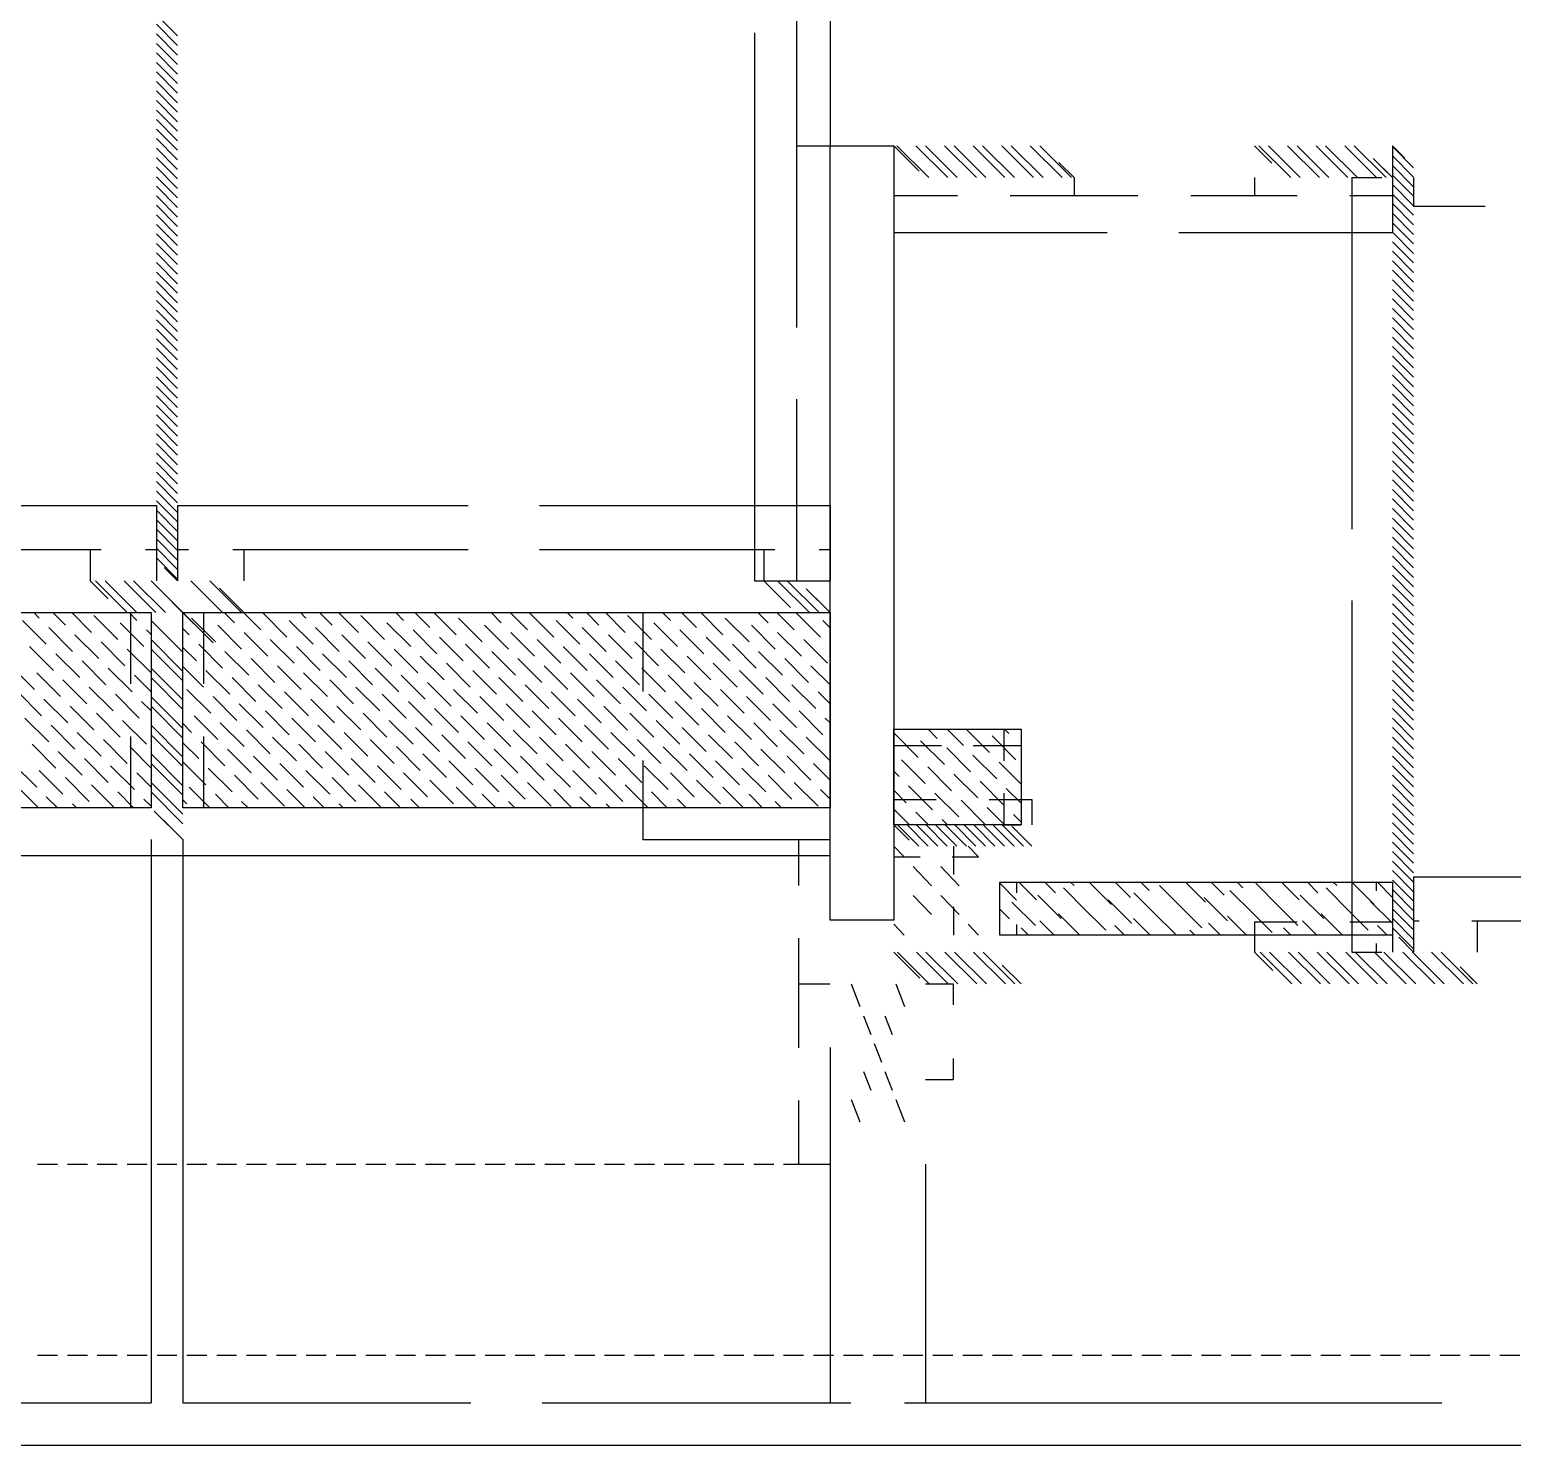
# Model space of a CAD drawing. Header units: metres. Extents: x -20.8 to 16.7, y -14.9 to 14.7.
# Drawn here: x 2.97 to 9.96, y -14.94 to -8.26 of the extents above; entities that cross this region are included whole.
import ezdxf

# ---------------------------------------------------------------- set-up
doc = ezdxf.new("R2010")
doc.units = ezdxf.units.M
doc.layers.add('CAD_PLAN_WALLS', color=8, linetype='Continuous')

msp = doc.modelspace()

# ---------------------------------------------------------------- linework, layer by layer
at = {"layer": 'CAD_PLAN_WALLS'}
for p, q in [((6.5844, -7.2548), (6.5844, -8.8124)), ((6.7421, -7.9701), (6.742, -8.8123)), ((3.5664, -8.1948), (3.6664, -8.2948)), ((3.5664, -8.2397), (3.6664, -8.3397)), ((3.5664, -8.2846), (3.6664, -8.3847)), ((6.3863, -8.28), (6.3862, -10.8628)), ((3.5663, -8.3745), (3.6664, -8.4745)), ((3.5664, -8.3295), (3.6664, -8.4296)), ((3.5663, -8.4194), (3.6664, -8.5194)), ((3.5663, -8.4643), (3.6664, -8.5643)), ((3.5663, -8.5092), (3.6664, -8.6092)), ((3.5663, -8.5541), (3.6664, -8.6541)), ((3.5663, -8.599), (3.6664, -8.699)), ((3.5663, -8.6439), (3.6664, -8.7439)), ((3.5663, -8.6888), (3.6664, -8.7889)), ((3.5663, -8.7337), (3.6664, -8.8338)), ((3.5663, -8.7787), (3.6664, -8.8787)), ((3.5663, -8.8236), (3.6664, -8.9236)), ((3.5663, -8.8685), (3.6664, -8.9685)), ((6.5843, -8.8123), (6.742, -8.8123)), ((6.5844, -8.8123), (6.5843, -9.6687)), ((6.5843, -8.8123), (6.742, -8.8123)), ((6.7419, -12.4631), (6.742, -8.8123)), ((6.742, -8.8123), (7.0421, -8.8123)), ((7.0421, -8.8123), (7.042, -12.4632)), ((7.0421, -8.8123), (7.0722, -8.8424)), ((7.0421, -8.8123), (7.162, -8.9322)), ((7.0569, -8.8123), (7.2069, -8.9624)), ((7.1467, -8.8123), (7.2967, -8.9624)), ((7.1916, -8.8123), (7.3416, -8.9624)), ((7.2814, -8.8123), (7.4315, -8.9624)), ((7.3264, -8.8123), (7.4764, -8.9624)), ((7.4162, -8.8123), (7.5662, -8.9624)), ((7.4611, -8.8123), (7.6111, -8.9624)), ((7.5509, -8.8123), (7.7009, -8.9624)), ((7.5958, -8.8123), (7.7458, -8.9624)), ((7.6856, -8.8123), (7.8357, -8.9624)), ((7.7306, -8.8123), (7.8806, -8.9624)), ((8.7425, -8.8124), (8.8237, -8.8936)), ((8.7425, -8.8124), (8.7788, -8.8487)), ((8.7635, -8.8124), (8.9135, -8.9624)), ((8.8084, -8.8124), (8.9584, -8.9624)), ((8.8982, -8.8124), (9.0483, -8.9624)), ((8.9432, -8.8124), (9.0932, -8.9624)), ((9.033, -8.8124), (9.183, -8.9624)), ((9.0779, -8.8124), (9.2279, -8.9624)), ((9.1677, -8.8124), (9.3177, -8.9624)), ((9.2126, -8.8124), (9.3627, -8.9624)), ((9.3024, -8.8722), (9.3926, -8.9624)), ((9.3926, -8.8124), (9.3926, -8.9624)), ((9.3926, -8.8124), (9.4509, -8.8707)), ((9.3926, -8.8155), (9.4926, -8.9156)), ((9.3926, -8.8605), (9.4926, -8.9605)), ((3.5663, -8.9134), (3.6664, -9.0134)), ((7.8204, -8.8905), (7.8923, -8.9624)), ((7.8653, -8.9354), (7.8923, -8.9624)), ((9.3474, -8.9171), (9.3926, -8.9624)), ((9.3926, -8.9054), (9.4926, -9.0054)), ((3.5663, -8.9583), (3.6664, -9.0583)), ((3.5663, -9.0032), (3.6664, -9.1032)), ((7.0421, -8.9624), (7.0421, -9.0472)), ((7.0421, -8.9624), (7.0421, -9.2214)), ((7.8923, -8.9624), (7.8923, -9.0472)), ((7.8923, -8.9624), (7.8923, -9.0472)), ((8.7425, -8.9624), (8.7425, -9.0472)), ((8.7425, -8.9624), (8.7425, -9.0472)), ((9.2007, -8.9624), (9.3426, -8.9624)), ((9.2008, -8.9624), (9.2007, -10.62)), ((9.3926, -8.9503), (9.4926, -9.0503)), ((9.3926, -8.9624), (9.3926, -9.0472)), ((9.3926, -8.9624), (9.3926, -9.2215)), ((9.3926, -8.9952), (9.4926, -9.0952)), ((9.4926, -8.9624), (9.4926, -9.0973)), ((3.5663, -9.0481), (3.6664, -9.1482)), ((7.042, -9.0471), (7.343, -9.0471)), ((7.5914, -9.0472), (7.8923, -9.0472)), ((7.8922, -9.0472), (8.1931, -9.0472)), ((8.4416, -9.0472), (8.7425, -9.0472)), ((8.7424, -9.0472), (8.9431, -9.0472)), ((9.192, -9.0472), (9.3927, -9.0472)), ((9.3926, -9.0401), (9.4926, -9.1401)), ((9.3926, -9.085), (9.4926, -9.185)), ((3.5663, -9.093), (3.6664, -9.1931)), ((3.5663, -9.1379), (3.6664, -9.238)), ((9.3926, -9.1299), (9.4926, -9.23)), ((9.4926, -9.0972), (9.8302, -9.0972)), ((3.5663, -9.1829), (3.6663, -9.2829)), ((7.042, -9.2213), (8.0485, -9.2214)), ((8.3862, -9.2214), (9.3927, -9.2214)), ((9.3926, -9.1748), (9.4926, -9.2749)), ((9.3926, -9.2198), (9.4926, -9.3198)), ((3.5663, -9.2278), (3.6663, -9.3278)), ((3.5663, -9.2727), (3.6663, -9.3727)), ((9.3926, -9.2647), (9.4926, -9.3647)), ((3.5663, -9.3176), (3.6663, -9.4176)), ((3.5663, -9.3625), (3.6663, -9.4625)), ((9.3926, -9.3096), (9.4926, -9.4096)), ((9.3926, -9.3545), (9.4926, -9.4545)), ((3.5663, -9.4074), (3.6663, -9.5074)), ((9.3926, -9.3994), (9.4926, -9.4994)), ((3.5663, -9.4523), (3.6663, -9.5524)), ((3.5663, -9.4972), (3.6663, -9.5973)), ((9.3926, -9.4443), (9.4926, -9.5443)), ((9.3926, -9.4892), (9.4926, -9.5892)), ((3.5663, -9.5421), (3.6663, -9.6422)), ((9.3926, -9.5341), (9.4926, -9.6342)), ((3.5663, -9.5871), (3.6663, -9.6871)), ((3.5663, -9.632), (3.6663, -9.732)), ((9.3926, -9.579), (9.4926, -9.6791)), ((9.3926, -9.624), (9.4926, -9.724)), ((3.5663, -9.6769), (3.6663, -9.7769)), ((9.3926, -9.6689), (9.4926, -9.7689)), ((9.3926, -9.7138), (9.4926, -9.8138)), ((3.5663, -9.7218), (3.6663, -9.8218)), ((3.5663, -9.7667), (3.6663, -9.8667)), ((9.3926, -9.7587), (9.4926, -9.8587)), ((3.5663, -9.8116), (3.6663, -9.9116)), ((9.3926, -9.8036), (9.4926, -9.9036)), ((9.3926, -9.8485), (9.4926, -9.9485)), ((3.5663, -9.8565), (3.6663, -9.9566)), ((3.5663, -9.9014), (3.6663, -10.0015)), ((9.3926, -9.8934), (9.4926, -9.9934)), ((3.5663, -9.9463), (3.6663, -10.0464)), ((3.5663, -9.9913), (3.6663, -10.0913)), ((9.3926, -9.9383), (9.4926, -10.0384)), ((9.3926, -9.9832), (9.4926, -10.0833)), ((3.5663, -10.0362), (3.6663, -10.1362)), ((6.5843, -10.0064), (6.5843, -10.8628)), ((9.3926, -10.0282), (9.4926, -10.1282)), ((3.5663, -10.0811), (3.6663, -10.1811)), ((3.5663, -10.126), (3.6663, -10.226)), ((9.3926, -10.0731), (9.4926, -10.1731)), ((9.3926, -10.118), (9.4926, -10.218)), ((3.5663, -10.1709), (3.6663, -10.2709)), ((9.3926, -10.1629), (9.4926, -10.2629)), ((3.5663, -10.2158), (3.6663, -10.3158)), ((3.5663, -10.2607), (3.6663, -10.3608)), ((9.3926, -10.2078), (9.4926, -10.3078)), ((9.3926, -10.2527), (9.4926, -10.3527)), ((3.5663, -10.3056), (3.6663, -10.4057)), ((9.3926, -10.2976), (9.4926, -10.3976)), ((9.3926, -10.3425), (9.4926, -10.4426)), ((3.5663, -10.3505), (3.6663, -10.4506)), ((3.5663, -10.3955), (3.6663, -10.4955)), ((9.3926, -10.3874), (9.4926, -10.4875)), ((3.5663, -10.4404), (3.6663, -10.5404)), ((9.3926, -10.4324), (9.4926, -10.5324)), ((9.3926, -10.4773), (9.4926, -10.5773)), ((2.197, -10.508), (3.5664, -10.508)), ((3.5663, -10.4853), (3.6663, -10.5853)), ((3.5664, -10.508), (3.5663, -10.8627)), ((3.5663, -10.5302), (3.6663, -10.6302)), ((3.6662, -10.508), (5.0356, -10.5081)), ((3.6663, -10.508), (3.6663, -10.8627)), ((5.3726, -10.5081), (6.742, -10.5081)), ((6.7419, -10.508), (6.7419, -10.8628)), ((9.3926, -10.5222), (9.4926, -10.6222)), ((3.5663, -10.5751), (3.6663, -10.6751)), ((3.5663, -10.62), (3.6663, -10.72)), ((9.3926, -10.5671), (9.4926, -10.6671)), ((9.3926, -10.612), (9.4926, -10.712)), ((3.5663, -10.6649), (3.6663, -10.765)), ((9.3926, -10.6569), (9.4926, -10.7569)), ((2.1973, -10.7146), (3.2538, -10.7147)), ((3.2537, -10.7147), (3.3055, -10.7147)), ((3.2538, -10.7146), (3.2538, -10.8627)), ((3.2538, -10.7146), (3.2538, -10.8627)), ((3.5146, -10.7147), (3.5664, -10.7147)), ((3.5663, -10.7098), (3.6663, -10.8099)), ((3.5664, -10.7146), (3.5663, -10.8627)), ((3.5663, -10.7548), (3.6663, -10.8548)), ((3.6662, -10.7147), (3.718, -10.7147)), ((3.6663, -10.7146), (3.6663, -10.8627)), ((3.9271, -10.7147), (3.9789, -10.7147)), ((3.9788, -10.7146), (3.9788, -10.8627)), ((3.9788, -10.7146), (3.9788, -10.8627)), ((3.9788, -10.7147), (5.0353, -10.7147)), ((5.373, -10.7147), (6.4295, -10.7147)), ((6.4294, -10.7147), (6.4294, -10.8628)), ((6.4294, -10.7147), (6.4812, -10.7147)), ((6.4294, -10.7147), (6.4294, -10.8628)), ((6.6902, -10.7147), (6.742, -10.7147)), ((6.742, -10.7147), (6.742, -10.8628)), ((9.3926, -10.7018), (9.4926, -10.8018)), ((9.3926, -10.7467), (9.4926, -10.8468)), ((3.6033, -10.7997), (3.6663, -10.8627)), ((9.3926, -10.7916), (9.4926, -10.8917)), ((3.2538, -10.8627), (3.3395, -10.9484)), ((3.2538, -10.8627), (3.2946, -10.9035)), ((3.2793, -10.8627), (3.4294, -11.0127)), ((3.3242, -10.8627), (3.4743, -11.0127)), ((3.4141, -10.8627), (3.5641, -11.0127)), ((3.459, -10.8627), (3.609, -11.0127)), ((3.5413, -10.8627), (3.7437, -11.0651)), ((3.5413, -10.8627), (3.8336, -11.155)), ((3.5413, -10.8627), (3.6988, -11.0202)), ((3.6482, -10.8446), (3.6663, -10.8627)), ((3.7284, -10.8627), (3.8785, -11.0127)), ((3.8183, -10.8627), (3.9683, -11.0127)), ((3.8632, -10.8971), (3.9788, -11.0127)), ((6.3862, -10.8628), (6.742, -10.8628)), ((6.4294, -10.8628), (6.555, -10.9883)), ((6.4294, -10.8628), (6.5101, -10.9434)), ((6.4948, -10.8628), (6.6448, -11.0128)), ((6.5397, -10.8628), (6.6897, -11.0128)), ((6.5843, -10.8628), (6.742, -10.8628)), ((6.6295, -10.9003), (6.742, -11.0128)), ((9.3926, -10.8366), (9.4926, -10.9366)), ((9.3926, -10.8815), (9.4926, -10.9815)), ((6.6744, -10.9452), (6.742, -11.0128)), ((9.2007, -10.9556), (9.2007, -12.6133)), ((9.3926, -10.9264), (9.4926, -11.0264)), ((9.3926, -10.9713), (9.4926, -11.0713)), ((0.4906, -11.0126), (3.5413, -11.0127)), ((2.9883, -11.0127), (3.014, -11.0384)), ((3.0781, -11.0127), (3.1375, -11.0721)), ((3.1679, -11.0127), (3.261, -11.1058)), ((3.2722, -11.0272), (3.3845, -11.1395)), ((3.4374, -11.0127), (3.4743, -11.0496)), ((3.4448, -11.0127), (3.4447, -11.3487)), ((3.5413, -11.0127), (3.5413, -11.9329)), ((3.6913, -11.0127), (6.742, -11.0128)), ((3.6913, -11.9329), (3.6913, -11.0127)), ((3.7325, -11.0384), (3.8448, -11.1507)), ((3.7878, -11.0127), (3.7878, -11.3487)), ((3.8865, -11.0127), (3.9346, -11.0609)), ((3.953, -10.9869), (3.9788, -11.0127)), ((3.9763, -11.0127), (4.0581, -11.0946)), ((4.0694, -11.016), (4.1817, -11.1282)), ((4.2458, -11.0127), (4.2715, -11.0384)), ((4.3356, -11.0127), (4.395, -11.0721)), ((4.4254, -11.0127), (4.5185, -11.1058)), ((4.5297, -11.0272), (4.642, -11.1395)), ((4.6949, -11.0127), (4.7318, -11.0497)), ((4.7847, -11.0127), (4.8553, -11.0833)), ((4.8745, -11.0128), (4.9788, -11.117)), ((4.9901, -11.0384), (5.1023, -11.1507)), ((5.144, -11.0128), (5.1922, -11.0609)), ((5.2338, -11.0128), (5.3157, -11.0946)), ((5.3269, -11.016), (5.4392, -11.1283)), ((5.5033, -11.0128), (5.529, -11.0385)), ((5.5931, -11.0128), (5.6525, -11.0721)), ((5.6829, -11.0128), (5.776, -11.1058)), ((5.7872, -11.0272), (5.8995, -11.1395)), ((5.8588, -11.0127), (5.8587, -11.3853)), ((5.8587, -11.0128), (6.742, -11.0128)), ((5.9524, -11.0128), (5.9893, -11.0497)), ((6.0422, -11.0128), (6.1128, -11.0834)), ((6.1321, -11.0128), (6.2363, -11.1171)), ((6.2476, -11.0385), (6.3598, -11.1508)), ((6.4015, -11.0128), (6.4497, -11.0609)), ((6.4913, -11.0128), (6.5732, -11.0946)), ((6.5844, -11.016), (6.6967, -11.1283)), ((6.742, -11.0128), (6.742, -11.933)), ((9.3926, -11.0162), (9.4926, -11.1162)), ((2.9354, -11.0496), (3.0476, -11.1619)), ((3.0589, -11.0833), (3.1711, -11.1956)), ((3.3957, -11.0609), (3.508, -11.1731)), ((3.5192, -11.0945), (3.5413, -11.1166)), ((3.5413, -11.0498), (3.6913, -11.1999)), ((3.6913, -11.087), (3.7213, -11.117)), ((3.856, -11.0721), (3.9683, -11.1844)), ((3.9795, -11.1058), (4.0918, -11.2181)), ((4.1929, -11.0496), (4.3052, -11.1619)), ((4.3164, -11.0833), (4.4287, -11.1956)), ((4.6532, -11.0609), (4.7655, -11.1732)), ((4.7767, -11.0946), (4.889, -11.2069)), ((5.1136, -11.0721), (5.2258, -11.1844)), ((5.2371, -11.1058), (5.3493, -11.2181)), ((5.4504, -11.0497), (5.5627, -11.162)), ((5.5739, -11.0834), (5.6862, -11.1956)), ((5.9107, -11.0609), (6.023, -11.1732)), ((6.0342, -11.0946), (6.1465, -11.2069)), ((6.3711, -11.0722), (6.4833, -11.1844)), ((6.4946, -11.1058), (6.6069, -11.2181)), ((6.7079, -11.0497), (6.742, -11.0838)), ((9.3926, -11.0611), (9.4926, -11.1611)), ((9.3926, -11.106), (9.4926, -11.206)), ((2.969, -11.1731), (3.0813, -11.2854)), ((3.1824, -11.117), (3.2947, -11.2293)), ((3.3059, -11.1507), (3.4182, -11.263)), ((3.5413, -11.1397), (3.6913, -11.2897)), ((3.6913, -11.1768), (3.755, -11.2405)), ((3.7662, -11.1619), (3.8785, -11.2742)), ((4.1031, -11.1395), (4.2153, -11.2518)), ((4.2266, -11.1732), (4.3388, -11.2854)), ((4.4399, -11.117), (4.5522, -11.2293)), ((4.5634, -11.1507), (4.6757, -11.263)), ((4.9002, -11.1283), (5.0125, -11.2405)), ((5.0237, -11.1619), (5.136, -11.2742)), ((5.3606, -11.1395), (5.4728, -11.2518)), ((5.4841, -11.1732), (5.5963, -11.2855)), ((5.6974, -11.1171), (5.8097, -11.2293)), ((5.8209, -11.1507), (5.9332, -11.263)), ((6.1577, -11.1283), (6.27, -11.2406)), ((6.2812, -11.162), (6.3935, -11.2743)), ((6.6181, -11.1395), (6.7304, -11.2518)), ((9.3926, -11.1509), (9.4926, -11.251)), ((3.0926, -11.2068), (3.2048, -11.3191)), ((3.2161, -11.2405), (3.3283, -11.3528)), ((3.4294, -11.1844), (3.5413, -11.2963)), ((3.5413, -11.1846), (3.6913, -11.3346)), ((3.8897, -11.1956), (4.002, -11.3079)), ((4.0132, -11.2293), (4.1255, -11.3416)), ((4.3501, -11.2068), (4.4623, -11.3191)), ((4.4736, -11.2405), (4.5858, -11.3528)), ((4.6869, -11.1844), (4.7992, -11.2967)), ((4.8104, -11.2181), (4.9227, -11.3304)), ((4.9339, -11.2518), (5.0462, -11.364)), ((5.1472, -11.1956), (5.2595, -11.3079)), ((5.2707, -11.2293), (5.383, -11.3416)), ((5.6076, -11.2069), (5.7199, -11.3192)), ((5.7311, -11.2406), (5.8434, -11.3528)), ((5.9444, -11.1844), (6.0567, -11.2967)), ((6.0679, -11.2181), (6.1802, -11.3304)), ((6.1914, -11.2518), (6.3037, -11.3641)), ((6.4048, -11.1957), (6.517, -11.3079)), ((6.5283, -11.2294), (6.6405, -11.3416)), ((9.3926, -11.1958), (9.4926, -11.2959)), ((9.3926, -11.2408), (9.4926, -11.3408)), ((2.8792, -11.2629), (2.9915, -11.3752)), ((3.0027, -11.2966), (3.115, -11.4089)), ((3.3396, -11.2742), (3.4518, -11.3865)), ((3.4631, -11.3079), (3.5413, -11.3861)), ((3.5413, -11.2744), (3.6913, -11.4244)), ((3.5413, -11.3193), (3.6913, -11.4693)), ((3.6913, -11.2666), (3.7887, -11.364)), ((3.7999, -11.2854), (3.9122, -11.3977)), ((3.9234, -11.3191), (4.0357, -11.4314)), ((4.1367, -11.263), (4.249, -11.3753)), ((4.2602, -11.2967), (4.3725, -11.4089)), ((4.5971, -11.2742), (4.7094, -11.3865)), ((4.7206, -11.3079), (4.8329, -11.4202)), ((5.0574, -11.2855), (5.1697, -11.3977)), ((5.1809, -11.3191), (5.2932, -11.4314)), ((5.3942, -11.263), (5.5065, -11.3753)), ((5.5178, -11.2967), (5.63, -11.409)), ((5.8546, -11.2742), (5.9669, -11.3865)), ((5.9781, -11.3079), (6.0904, -11.4202)), ((6.3149, -11.2855), (6.4272, -11.3978)), ((6.4384, -11.3192), (6.5507, -11.4315)), ((6.6518, -11.263), (6.742, -11.3533)), ((9.3926, -11.2857), (9.4926, -11.3857)), ((2.9129, -11.3865), (3.0252, -11.4987)), ((3.1262, -11.3303), (3.2385, -11.4426)), ((3.2497, -11.364), (3.362, -11.4763)), ((3.7101, -11.3752), (3.8223, -11.4875)), ((4.0469, -11.3528), (4.1592, -11.4651)), ((4.1704, -11.3865), (4.2827, -11.4988)), ((4.3837, -11.3303), (4.496, -11.4426)), ((4.5072, -11.364), (4.6195, -11.4763)), ((4.8441, -11.3416), (4.9564, -11.4539)), ((4.9676, -11.3753), (5.0799, -11.4876)), ((5.3044, -11.3528), (5.4167, -11.4651)), ((5.4279, -11.3865), (5.5402, -11.4988)), ((5.6413, -11.3304), (5.7535, -11.4427)), ((5.7648, -11.3641), (5.877, -11.4763)), ((6.1016, -11.3416), (6.2139, -11.4539)), ((6.2251, -11.3753), (6.3374, -11.4876)), ((6.5619, -11.3529), (6.6742, -11.4651)), ((6.6854, -11.3865), (6.742, -11.4431)), ((9.3926, -11.3306), (9.4926, -11.4306)), ((9.3926, -11.3755), (9.4926, -11.4755)), ((3.0364, -11.4201), (3.1487, -11.5324)), ((3.1599, -11.4538), (3.2722, -11.5661)), ((3.3732, -11.3977), (3.4855, -11.51)), ((3.4967, -11.4314), (3.5413, -11.4759)), ((3.5413, -11.4091), (3.6913, -11.5592)), ((3.5413, -11.454), (3.6913, -11.6041)), ((3.8336, -11.4089), (3.9459, -11.5212)), ((3.9571, -11.4426), (4.0694, -11.5549)), ((4.2939, -11.4202), (4.4062, -11.5324)), ((4.4174, -11.4539), (4.5297, -11.5661)), ((4.6308, -11.3977), (4.743, -11.51)), ((4.7543, -11.4314), (4.8665, -11.5437)), ((5.0911, -11.409), (5.2034, -11.5212)), ((5.2146, -11.4426), (5.3269, -11.5549)), ((5.5514, -11.4202), (5.6637, -11.5325)), ((5.6749, -11.4539), (5.7872, -11.5662)), ((5.8883, -11.3978), (6.0005, -11.51)), ((6.0118, -11.4314), (6.124, -11.5437)), ((6.3486, -11.409), (6.4609, -11.5213)), ((6.4721, -11.4427), (6.5844, -11.555)), ((9.3926, -11.4204), (9.4926, -11.5204)), ((2.9466, -11.51), (3.0589, -11.6222)), ((3.2834, -11.4875), (3.3957, -11.5998)), ((3.4069, -11.5212), (3.5192, -11.6335)), ((3.7438, -11.4988), (3.856, -11.611)), ((4.0806, -11.4763), (4.1929, -11.5886)), ((4.2041, -11.51), (4.3164, -11.6223)), ((4.5409, -11.4875), (4.6532, -11.5998)), ((4.6644, -11.5212), (4.7767, -11.6335)), ((4.8778, -11.4651), (4.99, -11.5774)), ((5.0013, -11.4988), (5.1135, -11.6111)), ((5.3381, -11.4763), (5.4504, -11.5886)), ((5.4616, -11.51), (5.5739, -11.6223)), ((5.7984, -11.4876), (5.9107, -11.5999)), ((5.9219, -11.5213), (6.0342, -11.6335)), ((6.1353, -11.4651), (6.2476, -11.5774)), ((6.2588, -11.4988), (6.3711, -11.6111)), ((6.5956, -11.4764), (6.7079, -11.5886)), ((6.7191, -11.51), (6.742, -11.5329)), ((9.3926, -11.4653), (9.4926, -11.5653)), ((9.3926, -11.5102), (9.4926, -11.6102)), ((3.0701, -11.5436), (3.1824, -11.6559)), ((3.1936, -11.5773), (3.3059, -11.6896)), ((3.4447, -11.597), (3.4447, -11.933)), ((3.5413, -11.5439), (3.6913, -11.6939)), ((3.5413, -11.5888), (3.6913, -11.7388)), ((3.6913, -11.5361), (3.7325, -11.5773)), ((3.7878, -11.597), (3.7878, -11.933)), ((3.8673, -11.5324), (3.9795, -11.6447)), ((3.9908, -11.5661), (4.103, -11.6784)), ((4.1143, -11.5998), (4.2265, -11.7121)), ((4.3276, -11.5437), (4.4399, -11.656)), ((4.4511, -11.5774), (4.5634, -11.6896)), ((4.7879, -11.5549), (4.9002, -11.6672)), ((4.9114, -11.5886), (5.0237, -11.7009)), ((5.1248, -11.5325), (5.237, -11.6447)), ((5.2483, -11.5662), (5.3606, -11.6784)), ((5.3718, -11.5998), (5.4841, -11.7121)), ((5.5851, -11.5437), (5.6974, -11.656)), ((5.7086, -11.5774), (5.8209, -11.6897)), ((6.0455, -11.5549), (6.1577, -11.6672)), ((6.169, -11.5886), (6.2812, -11.7009)), ((6.3823, -11.5325), (6.4946, -11.6448)), ((6.5058, -11.5662), (6.6181, -11.6785)), ((6.6293, -11.5999), (6.7416, -11.7122)), ((7.042, -12.013), (7.0421, -11.5629)), ((7.0421, -11.5629), (7.0421, -11.6391)), ((7.0421, -11.5629), (7.6422, -11.5629)), ((7.0449, -11.5831), (7.1572, -11.6953)), ((7.2044, -11.5629), (7.247, -11.6055)), ((7.2943, -11.5629), (7.3705, -11.6392)), ((7.3841, -11.5629), (7.494, -11.6729)), ((7.5053, -11.5943), (7.6175, -11.7066)), ((7.5615, -11.5629), (7.6422, -11.5629)), ((7.5616, -11.5629), (7.5616, -11.7121)), ((7.5637, -11.5629), (7.5839, -11.5831)), ((7.6422, -11.5629), (7.6422, -11.6391)), ((7.6422, -11.5629), (7.6422, -12.013)), ((9.3926, -11.5551), (9.4926, -11.6552)), ((9.3926, -11.6), (9.4926, -11.7001)), ((2.9803, -11.6335), (3.0925, -11.7457)), ((3.1038, -11.6672), (3.216, -11.7794)), ((3.3171, -11.611), (3.4294, -11.7233)), ((3.4406, -11.6447), (3.5413, -11.7454)), ((3.6913, -11.6259), (3.7662, -11.7009)), ((3.7774, -11.6223), (3.8897, -11.7345)), ((3.9009, -11.6559), (4.0132, -11.7682)), ((4.2378, -11.6335), (4.3501, -11.7458)), ((4.3613, -11.6672), (4.4736, -11.7795)), ((4.5746, -11.611), (4.6869, -11.7233)), ((4.6981, -11.6447), (4.8104, -11.757)), ((5.035, -11.6223), (5.1472, -11.7346)), ((5.1585, -11.656), (5.2707, -11.7683)), ((5.4953, -11.6335), (5.6076, -11.7458)), ((5.6188, -11.6672), (5.7311, -11.7795)), ((5.8321, -11.6111), (5.9444, -11.7234)), ((5.9556, -11.6448), (6.0679, -11.757)), ((6.2925, -11.6223), (6.4047, -11.7346)), ((6.416, -11.656), (6.5282, -11.7683)), ((7.042, -11.6391), (7.2674, -11.6391)), ((7.1684, -11.6168), (7.2807, -11.729)), ((7.2919, -11.6504), (7.4042, -11.7627)), ((7.4168, -11.6391), (7.6422, -11.6391)), ((9.3926, -11.645), (9.4926, -11.745)), ((2.8904, -11.7233), (3.0027, -11.8356)), ((3.2273, -11.7008), (3.3395, -11.8131)), ((3.3508, -11.7345), (3.4631, -11.8468)), ((3.5413, -11.6786), (3.6913, -11.8286)), ((3.5413, -11.7235), (3.6913, -11.8735)), ((3.6913, -11.7158), (3.7999, -11.8244)), ((4.0244, -11.6896), (4.1367, -11.8019)), ((4.148, -11.7233), (4.2602, -11.8356)), ((4.4848, -11.7009), (4.5971, -11.8131)), ((4.6083, -11.7346), (4.7206, -11.8468)), ((4.8216, -11.6784), (4.9339, -11.7907)), ((4.9451, -11.7121), (5.0574, -11.8244)), ((5.282, -11.6897), (5.3942, -11.8019)), ((5.4055, -11.7233), (5.5177, -11.8356)), ((5.7423, -11.7009), (5.8546, -11.8132)), ((5.8587, -11.7105), (5.8587, -12.0831)), ((5.8658, -11.7346), (5.9781, -11.8469)), ((6.0791, -11.6785), (6.1914, -11.7907)), ((6.2026, -11.7121), (6.3149, -11.8244)), ((6.5395, -11.6897), (6.6517, -11.802)), ((6.663, -11.7234), (6.742, -11.8024)), ((7.0786, -11.7066), (7.1909, -11.8189)), ((7.2021, -11.7403), (7.3144, -11.8525)), ((7.4154, -11.6841), (7.5277, -11.7964)), ((7.539, -11.7178), (7.6422, -11.821)), ((9.3925, -11.7348), (9.4926, -11.8348)), ((9.3926, -11.6899), (9.4926, -11.7899)), ((3.0139, -11.757), (3.1262, -11.8693)), ((3.1374, -11.7907), (3.2497, -11.9029)), ((3.4743, -11.7682), (3.5413, -11.8352)), ((3.8111, -11.7458), (3.9234, -11.858)), ((3.9346, -11.7794), (4.0469, -11.8917)), ((4.2715, -11.757), (4.3837, -11.8693)), ((4.395, -11.7907), (4.5072, -11.903)), ((4.7318, -11.7682), (4.8441, -11.8805)), ((4.8553, -11.8019), (4.9676, -11.9142)), ((5.0686, -11.7458), (5.1809, -11.8581)), ((5.1921, -11.7795), (5.3044, -11.8918)), ((5.529, -11.757), (5.6412, -11.8693)), ((5.6525, -11.7907), (5.7647, -11.903)), ((5.9893, -11.7683), (6.1016, -11.8806)), ((6.1128, -11.802), (6.2251, -11.9142)), ((6.3261, -11.7458), (6.4384, -11.8581)), ((6.4496, -11.7795), (6.5619, -11.8918)), ((7.042, -11.7598), (7.0674, -11.7852)), ((7.3256, -11.7739), (7.4379, -11.8862)), ((7.4491, -11.8076), (7.5614, -11.9199)), ((9.3925, -11.7797), (9.4926, -11.8797)), ((2.9241, -11.8468), (3.0102, -11.9329)), ((3.0476, -11.8805), (3.1001, -11.9329)), ((3.261, -11.8243), (3.3695, -11.9329)), ((3.3845, -11.858), (3.4593, -11.9329)), ((3.5413, -11.8133), (3.6913, -11.9634)), ((3.5413, -11.8582), (3.6913, -12.0083)), ((3.7213, -11.8356), (3.8186, -11.9329)), ((3.8448, -11.8693), (3.9085, -11.9329)), ((4.0581, -11.8131), (4.1704, -11.9254)), ((4.1816, -11.8468), (4.2677, -11.9329)), ((4.3051, -11.8805), (4.3576, -11.9329)), ((4.5185, -11.8244), (4.627, -11.9329)), ((4.642, -11.8581), (4.7169, -11.933)), ((4.9788, -11.8356), (5.0761, -11.933)), ((5.1023, -11.8693), (5.166, -11.933)), ((5.3156, -11.8132), (5.4279, -11.9254)), ((5.4391, -11.8469), (5.5253, -11.933)), ((5.5626, -11.8805), (5.6151, -11.933)), ((5.776, -11.8244), (5.8845, -11.933)), ((5.8995, -11.8581), (5.9744, -11.933)), ((6.2363, -11.8356), (6.3337, -11.933)), ((6.3598, -11.8693), (6.4235, -11.933)), ((6.5732, -11.8132), (6.6854, -11.9255)), ((6.6967, -11.8469), (6.742, -11.8922)), ((7.042, -11.8497), (7.1011, -11.9087)), ((7.1123, -11.8301), (7.2246, -11.9424)), ((7.2358, -11.8638), (7.3481, -11.976)), ((7.5616, -11.8639), (7.5616, -12.0131)), ((7.5726, -11.8413), (7.6422, -11.9109)), ((9.3925, -11.8246), (9.4926, -11.9246)), ((9.3925, -11.8695), (9.4926, -11.9695)), ((3.5413, -11.9329), (0.4906, -11.9328)), ((3.1711, -11.9142), (3.1899, -11.9329)), ((3.508, -11.8917), (3.5413, -11.925)), ((3.5564, -11.9481), (3.6913, -12.083)), ((3.6913, -11.8954), (3.7101, -11.9142)), ((6.742, -11.933), (3.6913, -11.9329)), ((3.9683, -11.903), (3.9983, -11.9329)), ((4.4286, -11.9142), (4.4474, -11.9329)), ((4.7655, -11.8917), (4.8067, -11.933)), ((5.2258, -11.903), (5.2558, -11.933)), ((5.6862, -11.9142), (5.7049, -11.933)), ((6.023, -11.8918), (6.0642, -11.933)), ((6.4833, -11.903), (6.5133, -11.933)), ((7.042, -11.8944), (7.042, -12.013)), ((7.042, -11.8944), (7.2426, -11.8944)), ((7.042, -11.9395), (7.1156, -12.013)), ((7.3593, -11.8975), (7.4716, -12.0097)), ((7.4828, -11.9311), (7.5647, -12.013)), ((7.4916, -11.8944), (7.6922, -11.8944)), ((7.6922, -11.8944), (7.6922, -12.013)), ((9.3925, -11.9144), (9.4926, -12.0144)), ((3.6013, -11.993), (3.6913, -12.083)), ((7.042, -12.013), (7.07, -12.041)), ((7.042, -12.013), (7.1149, -12.0859)), ((7.6422, -12.013), (7.042, -12.013)), ((7.0598, -12.013), (7.1598, -12.113)), ((7.1047, -12.013), (7.2047, -12.1131)), ((7.146, -11.9536), (7.2054, -12.013)), ((7.1496, -12.013), (7.2497, -12.1131)), ((7.1945, -12.013), (7.2946, -12.1131)), ((7.2395, -12.013), (7.3395, -12.1131)), ((7.2695, -11.9873), (7.2952, -12.013)), ((7.2844, -12.013), (7.3844, -12.1131)), ((7.3293, -12.013), (7.4293, -12.1131)), ((7.3742, -12.013), (7.4742, -12.1131)), ((7.4191, -12.013), (7.5191, -12.1131)), ((7.464, -12.013), (7.564, -12.1131)), ((7.5089, -12.013), (7.6089, -12.1131)), ((7.5538, -12.013), (7.6539, -12.1131)), ((7.5615, -12.013), (7.6422, -12.013)), ((7.5987, -12.0196), (7.6922, -12.1131)), ((7.6063, -11.9648), (7.6422, -12.0007)), ((9.3925, -11.9593), (9.4926, -12.0594)), ((9.3925, -12.0042), (9.4926, -12.1043)), ((3.5413, -12.083), (3.5412, -14.738)), ((3.5413, -12.083), (3.5412, -14.738)), ((3.6913, -12.083), (3.6912, -14.738)), ((3.6913, -12.083), (3.6912, -14.738)), ((5.8587, -12.083), (6.742, -12.083)), ((6.5928, -12.083), (6.742, -12.083)), ((6.5928, -12.083), (6.5928, -12.2986)), ((7.6437, -12.0646), (7.6922, -12.1131)), ((9.3925, -12.0492), (9.4926, -12.1492)), ((0.4906, -12.1579), (6.742, -12.158)), ((7.042, -12.113), (7.0912, -12.1647)), ((7.3233, -12.113), (7.3233, -12.2472)), ((7.393, -12.1131), (7.4421, -12.1647)), ((9.3925, -12.0941), (9.4926, -12.1941)), ((9.3925, -12.139), (9.4926, -12.239)), ((7.042, -12.1635), (7.1662, -12.1635)), ((7.1343, -12.2099), (7.2205, -12.3005)), ((7.2636, -12.2099), (7.3498, -12.3005)), ((7.3179, -12.1635), (7.4422, -12.1635)), ((9.3925, -12.1839), (9.4926, -12.2839)), ((9.3925, -12.2288), (9.4926, -12.3288)), ((7.5421, -12.2831), (9.3925, -12.2831)), ((7.5421, -12.5332), (7.5421, -12.2831)), ((7.5421, -12.2888), (7.6213, -12.3679)), ((7.6204, -12.283), (7.6204, -12.333)), ((7.6323, -12.2831), (7.7154, -12.3662)), ((7.7539, -12.2831), (7.8038, -12.333)), ((7.8754, -12.2831), (7.8922, -12.2998)), ((7.9639, -12.2831), (8.069, -12.3883)), ((8.0854, -12.2831), (8.1574, -12.3551)), ((8.207, -12.2831), (8.2458, -12.322)), ((8.2954, -12.2999), (8.4059, -12.4104)), ((8.4169, -12.2831), (8.511, -12.3772)), ((8.5385, -12.2831), (8.5995, -12.3441)), ((8.6601, -12.2831), (8.6879, -12.3109)), ((8.7485, -12.2888), (8.859, -12.3993)), ((8.87, -12.2831), (8.9531, -12.3662)), ((8.9916, -12.2831), (9.0415, -12.333)), ((9.1132, -12.2831), (9.1299, -12.2999)), ((9.2016, -12.2831), (9.3067, -12.3883)), ((9.205, -12.2831), (9.3167, -12.2831)), ((9.3167, -12.2831), (9.3167, -12.324)), ((9.3231, -12.2857), (9.3925, -12.3551)), ((9.3925, -12.2737), (9.4926, -12.3737)), ((9.3925, -12.2831), (9.3925, -12.5332)), ((9.4925, -12.2585), (10.85, -12.2586)), ((9.4926, -12.2585), (9.4926, -12.6132)), ((7.1343, -12.3457), (7.2205, -12.4363)), ((7.2636, -12.3457), (7.3498, -12.4363)), ((7.7207, -12.344), (7.8312, -12.4546)), ((7.8423, -12.3109), (7.9528, -12.4214)), ((8.0523, -12.3662), (8.1628, -12.4767)), ((8.1738, -12.333), (8.2843, -12.4435)), ((8.5053, -12.3551), (8.6159, -12.4656)), ((8.6269, -12.322), (8.7374, -12.4325)), ((8.9584, -12.3441), (9.0689, -12.4546)), ((9.08, -12.3109), (9.1905, -12.4214)), ((9.3925, -12.3186), (9.4926, -12.4186)), ((9.3925, -12.3635), (9.4926, -12.4636)), ((7.3233, -12.399), (7.3233, -12.5332)), ((7.5421, -12.4104), (7.5881, -12.4563)), ((7.5992, -12.3772), (7.7097, -12.4877)), ((7.8189, -12.4325), (7.9196, -12.5332)), ((7.9307, -12.3993), (8.0412, -12.5098)), ((8.2622, -12.4214), (8.3727, -12.5319)), ((8.3838, -12.3883), (8.4943, -12.4988)), ((8.7153, -12.4104), (8.8258, -12.5209)), ((8.8369, -12.3772), (8.9474, -12.4877)), ((9.0567, -12.4325), (9.1574, -12.5332)), ((9.1684, -12.3993), (9.2789, -12.5099)), ((9.29, -12.3741), (9.3925, -12.4767)), ((9.3925, -12.4084), (9.4926, -12.5085)), ((7.042, -12.4632), (6.7419, -12.4631)), ((7.042, -12.4815), (7.0912, -12.5331)), ((7.393, -12.4815), (7.4421, -12.5331)), ((7.6204, -12.4832), (7.6204, -12.5332)), ((7.6421, -12.4988), (7.6765, -12.5332)), ((7.7305, -12.4656), (7.7981, -12.5332)), ((8.0842, -12.4877), (8.1296, -12.5332)), ((8.1726, -12.4546), (8.2512, -12.5332)), ((8.4378, -12.5098), (8.4611, -12.5332)), ((8.5262, -12.4767), (8.5827, -12.5332)), ((8.6146, -12.4435), (8.7043, -12.5332)), ((8.7423, -12.4698), (8.943, -12.4698)), ((8.7424, -12.4698), (8.7424, -12.6132)), ((8.8798, -12.4988), (8.9142, -12.5332)), ((8.9682, -12.4656), (9.0358, -12.5332)), ((9.1919, -12.4698), (9.3926, -12.4698)), ((9.3219, -12.4878), (9.3673, -12.5332)), ((9.3925, -12.4534), (9.4926, -12.5534)), ((9.3925, -12.4698), (9.3925, -12.6132)), ((9.3925, -12.4983), (9.4926, -12.5983)), ((9.4925, -12.4651), (9.4925, -12.6132)), ((9.4925, -12.4652), (9.5184, -12.4652)), ((9.7667, -12.4652), (9.7926, -12.4652)), ((9.7925, -12.4652), (10.849, -12.4652)), ((9.7926, -12.4651), (9.7926, -12.6132)), ((9.7926, -12.4651), (9.7926, -12.6132)), ((6.5928, -12.5476), (6.5928, -12.7633)), ((9.3925, -12.5332), (7.5421, -12.5332)), ((9.3167, -12.5723), (9.3167, -12.6133)), ((9.4225, -12.5432), (9.4926, -12.6132)), ((7.042, -12.6132), (7.0744, -12.6455)), ((7.042, -12.6132), (7.1642, -12.7354)), ((7.0591, -12.6132), (7.2091, -12.7632)), ((7.1489, -12.6132), (7.2989, -12.7632)), ((7.1938, -12.6132), (7.3439, -12.7632)), ((7.2836, -12.6132), (7.4337, -12.7632)), ((7.3286, -12.6132), (7.4786, -12.7632)), ((7.4184, -12.6132), (7.5684, -12.7632)), ((7.4633, -12.6132), (7.6133, -12.7632)), ((8.7424, -12.6132), (8.8287, -12.6996)), ((8.7424, -12.6132), (8.7838, -12.6546)), ((8.7685, -12.6132), (8.9186, -12.7632)), ((8.8134, -12.6132), (8.9635, -12.7632)), ((8.9033, -12.6132), (9.0533, -12.7632)), ((8.9482, -12.6132), (9.0982, -12.7632)), ((9.038, -12.6132), (9.188, -12.7632)), ((9.0829, -12.6132), (9.2329, -12.7632)), ((9.1727, -12.6132), (9.3228, -12.7632)), ((9.2006, -12.6132), (9.3425, -12.6132)), ((9.205, -12.6132), (9.3167, -12.6132)), ((9.2176, -12.6132), (9.3677, -12.7632)), ((9.3075, -12.6132), (9.4575, -12.7632)), ((9.3524, -12.6132), (9.5024, -12.7632)), ((9.4422, -12.6132), (9.5922, -12.7633)), ((9.4674, -12.5881), (9.4926, -12.6132)), ((9.4871, -12.6132), (9.6371, -12.7633)), ((9.5769, -12.6132), (9.727, -12.7633)), ((9.6218, -12.6132), (9.7719, -12.7633)), ((7.5531, -12.6742), (7.6421, -12.7632)), ((7.598, -12.7191), (7.6421, -12.7632)), ((9.7117, -12.6824), (9.7926, -12.7633)), ((6.5928, -12.7632), (6.7419, -12.7632)), ((6.5928, -12.7632), (6.7419, -12.7632)), ((6.5928, -12.7632), (6.5928, -13.0641)), ((6.842, -12.7632), (6.8828, -12.8695)), ((7.0511, -12.7632), (7.092, -12.8695)), ((7.192, -12.7632), (7.3221, -12.7632)), ((7.3221, -12.7631), (7.3221, -12.8618)), ((9.7566, -12.7273), (9.7926, -12.7633)), ((6.8997, -12.9132), (6.9333, -13.0008)), ((7.0007, -12.9132), (7.0343, -13.0008)), ((6.7419, -13.0632), (6.7419, -14.7381)), ((6.9502, -13.0445), (6.9838, -13.132)), ((6.9502, -13.0445), (6.9838, -13.132)), ((7.3221, -13.1147), (7.3221, -13.2133)), ((6.8997, -13.1758), (6.9333, -13.2633)), ((7.0006, -13.1758), (7.0343, -13.2633)), ((7.192, -13.2133), (7.3221, -13.2133)), ((6.5928, -13.3125), (6.5928, -13.6134)), ((6.842, -13.3071), (6.8828, -13.4134)), ((7.0511, -13.3071), (7.092, -13.4134)), ((3.0067, -13.6133), (3.1005, -13.6133)), ((3.1474, -13.6133), (3.2412, -13.6133)), ((3.288, -13.6133), (3.3818, -13.6133)), ((3.4287, -13.6133), (3.5225, -13.6133)), ((3.5693, -13.6133), (3.6631, -13.6133)), ((3.71, -13.6133), (3.8038, -13.6133)), ((3.8507, -13.6133), (3.9444, -13.6133)), ((3.9913, -13.6133), (4.0851, -13.6133)), ((4.132, -13.6133), (4.2257, -13.6133)), ((4.2726, -13.6133), (4.3664, -13.6133)), ((4.4133, -13.6133), (4.5071, -13.6133)), ((4.5539, -13.6133), (4.6477, -13.6133)), ((4.6946, -13.6133), (4.7884, -13.6133)), ((4.8353, -13.6134), (4.929, -13.6134)), ((4.9759, -13.6134), (5.0697, -13.6134)), ((5.1166, -13.6134), (5.2103, -13.6134)), ((5.2572, -13.6134), (5.351, -13.6134)), ((5.3979, -13.6134), (5.4916, -13.6134)), ((5.5385, -13.6134), (5.6323, -13.6134)), ((5.6792, -13.6134), (5.773, -13.6134)), ((5.8198, -13.6134), (5.9136, -13.6134)), ((5.9605, -13.6134), (6.0543, -13.6134)), ((6.1012, -13.6134), (6.1949, -13.6134)), ((6.2418, -13.6134), (6.3356, -13.6134)), ((6.3825, -13.6134), (6.4762, -13.6134)), ((6.5231, -13.6134), (6.6169, -13.6134)), ((6.5928, -13.6134), (6.7419, -13.6134)), ((6.6638, -13.6134), (6.7419, -13.6134)), ((6.7419, -13.6134), (6.7419, -14.7381)), ((7.192, -13.6134), (7.192, -14.7381)), ((7.192, -13.6134), (7.192, -14.7381)), ((3.0067, -14.5135), (3.1005, -14.5135)), ((3.1474, -14.5135), (3.2411, -14.5135)), ((3.288, -14.5135), (3.3818, -14.5135)), ((3.4287, -14.5135), (3.5224, -14.5135)), ((3.5693, -14.5135), (3.6631, -14.5135)), ((3.71, -14.5135), (3.8037, -14.5135)), ((3.8506, -14.5135), (3.9444, -14.5135)), ((3.9913, -14.5135), (4.0851, -14.5135)), ((4.1319, -14.5135), (4.2257, -14.5135)), ((4.2726, -14.5135), (4.3664, -14.5135)), ((4.4133, -14.5135), (4.507, -14.5135)), ((4.5539, -14.5135), (4.6477, -14.5135)), ((4.6946, -14.5135), (4.7883, -14.5135)), ((4.8352, -14.5135), (4.929, -14.5136)), ((4.9759, -14.5136), (5.0696, -14.5136)), ((5.1165, -14.5136), (5.2103, -14.5136)), ((5.2572, -14.5136), (5.351, -14.5136)), ((5.3978, -14.5136), (5.4916, -14.5136)), ((5.5385, -14.5136), (5.6323, -14.5136)), ((5.6792, -14.5136), (5.7729, -14.5136)), ((5.8198, -14.5136), (5.9136, -14.5136)), ((5.9605, -14.5136), (6.0542, -14.5136)), ((6.1011, -14.5136), (6.1949, -14.5136)), ((6.2418, -14.5136), (6.3356, -14.5136)), ((6.3824, -14.5136), (6.4762, -14.5136)), ((6.5231, -14.5136), (6.6169, -14.5136)), ((6.6638, -14.5136), (6.7575, -14.5136)), ((6.8044, -14.5136), (6.8982, -14.5136)), ((6.9451, -14.5136), (7.0388, -14.5136)), ((7.0857, -14.5136), (7.1795, -14.5136)), ((7.2264, -14.5136), (7.3201, -14.5136)), ((7.367, -14.5136), (7.4608, -14.5136)), ((7.5077, -14.5136), (7.6015, -14.5136)), ((7.6483, -14.5136), (7.7421, -14.5136)), ((7.789, -14.5136), (7.8828, -14.5136)), ((7.9297, -14.5136), (8.0234, -14.5136)), ((8.0703, -14.5136), (8.1641, -14.5136)), ((8.211, -14.5136), (8.3047, -14.5136)), ((8.3516, -14.5136), (8.4454, -14.5136)), ((8.4923, -14.5136), (8.5861, -14.5136)), ((8.6329, -14.5136), (8.7267, -14.5136)), ((8.7736, -14.5136), (8.8674, -14.5136)), ((8.9142, -14.5136), (9.008, -14.5136)), ((9.0549, -14.5137), (9.1487, -14.5137)), ((9.1956, -14.5137), (9.2893, -14.5137)), ((9.3362, -14.5137), (9.43, -14.5137)), ((9.4769, -14.5137), (9.5706, -14.5137)), ((9.6175, -14.5137), (9.7113, -14.5137)), ((9.7582, -14.5137), (9.852, -14.5137)), ((9.8988, -14.5137), (9.9926, -14.5137)), ((2.1837, -14.7379), (3.5412, -14.7379)), ((3.4912, -14.7379), (3.5412, -14.7379)), ((3.6912, -14.7379), (5.0487, -14.738)), ((3.6912, -14.7379), (3.7412, -14.7379)), ((5.3844, -14.738), (6.7419, -14.738)), ((6.7418, -14.738), (6.8405, -14.738)), ((7.0934, -14.738), (7.192, -14.738)), ((7.1919, -14.738), (9.6247, -14.7381)), ((-1.4353, -14.9376), (16.194, -14.9381))]:
    msp.add_line(p, q, dxfattribs=at)

doc.saveas('drawing.dxf')
